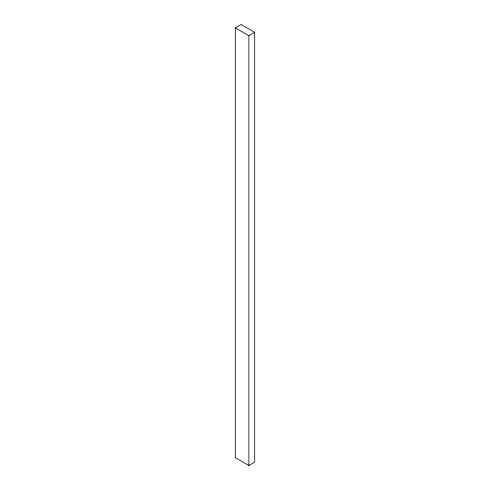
<?xml version="1.0" encoding="UTF-8"?>
<svg xmlns="http://www.w3.org/2000/svg" width="490" height="490" viewBox="0 0 490 490"><rect width="100%" height="100%" fill="white"/><g stroke="black" fill="none" stroke-linecap="round" stroke-linejoin="round"><path stroke-width="0.73" d="M235.304 27.857L241.123 24.5L254.696 32.334L254.696 462.144L248.877 465.5L235.304 457.666L235.304 27.857L248.877 35.69L254.696 32.334M248.877 35.69L248.877 465.5"/></g></svg>
